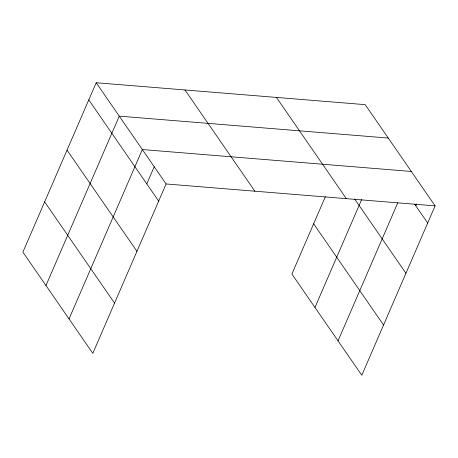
<?xml version="1.0" encoding="UTF-8"?>
<svg xmlns="http://www.w3.org/2000/svg" width="458" height="458" viewBox="0 0 458 458"><rect width="100%" height="100%" fill="white"/><g stroke="black" fill="none" stroke-linecap="round" stroke-linejoin="round"><path stroke-width="0.69" d="M96.197 82.732L22.9 252.118L92.802 353.347L166.105 183.961L96.197 82.732L365.198 104.653L435.1 205.882L361.803 375.268L291.895 274.039L325.398 196.625M45.966 285.523L119.269 116.137L388.264 138.058M69.038 318.928L142.335 149.543L411.33 171.464M146.8 183.904L154.22 166.752M314.967 307.444L361.614 199.648M338.033 340.849L397.779 202.785M415.795 205.825L416.62 203.919M166.105 183.961L435.1 205.882M414.605 204.102L427.68 223.029M354.652 199.001L405.937 273.271M276.426 97.422L346.334 198.646M313.638 223.802L383.541 325.031M184.969 89.968L254.871 191.198M88.778 99.884L158.68 201.114M67.04 150.121L136.942 251.35M44.638 201.881L114.546 303.11"/></g></svg>
